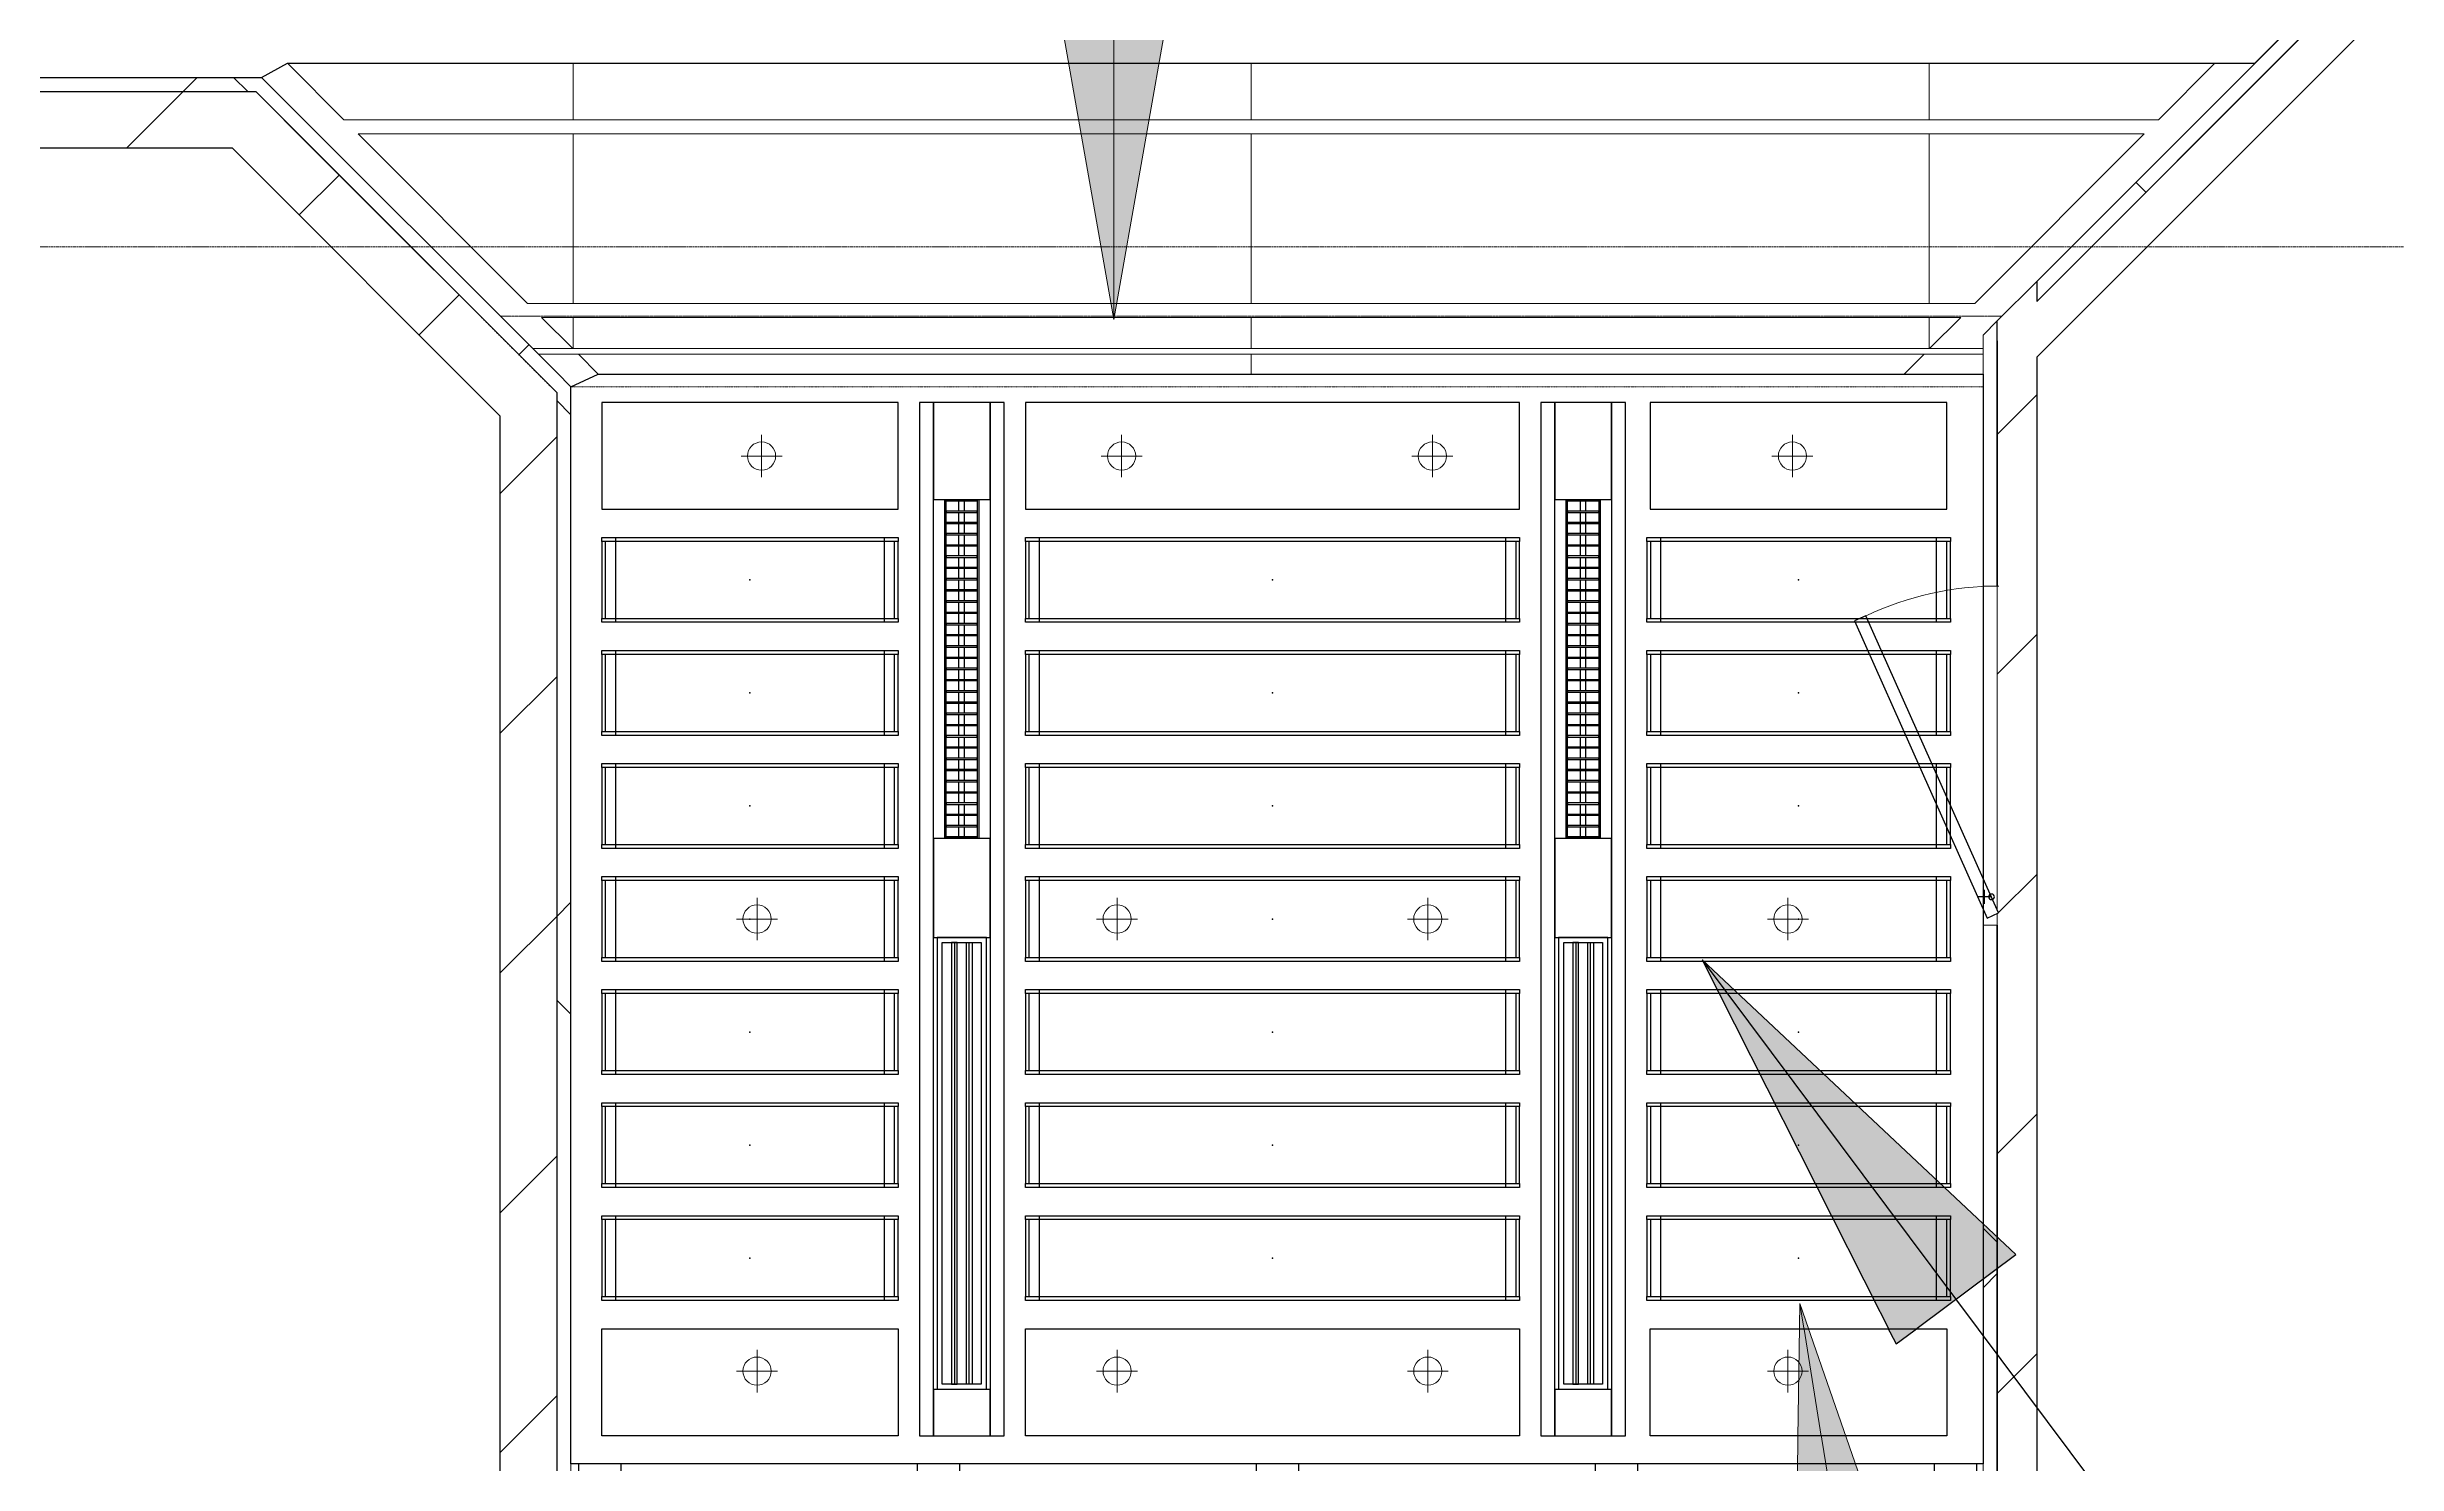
# Model space of a CAD drawing. Header units: millimetres. Extents: x -962357 to -591933, y -35273 to 59420.
# Drawn here: x -662445 to -654125, y -727 to 4287 of the extents above; entities that cross this region are included whole.
import ezdxf
from ezdxf.enums import TextEntityAlignment as Align

# ---------------------------------------------------------------- set-up
doc = ezdxf.new("R2010")
doc.units = ezdxf.units.MM
doc.linetypes.add('DPA_Boundary Line 500', pattern=[3.75, 0, -0.75, 1.5, -0.75, 0, -0.75])
doc.linetypes.add('DPA_Grid _ Level 100', pattern=[10, 5.5, -1.6, 1.3, -1.6])
for name, color, linetype in [('000 - WIPEOUT', 250, 'Continuous'), ('001 - ASCESSORIES', 251, 'Continuous'), ('A04_TUBE SERIES', 2, 'Continuous'), ('A11_ALU.SOLID SHEET', 2, 'Continuous')]:
    doc.layers.add(name, color=color, linetype=linetype)
for name, color, linetype, lineweight in [('008 - LIGHTING', 1, 'Continuous', 9), ('A-CLNG-PATT', 2, 'Continuous', 9), ('A-DETL-GENF', 2, 'Continuous', 9), ('A-DOOR', 3, 'Continuous', 25), ('A-DOOR-E', 2, 'Continuous', 25), ('A-DOOR-OPNG', 2, 'Continuous', 9), ('A-GLAZ-CURT', 2, 'Continuous', 9), ('A-ROOM-IDEN', 3, 'Continuous', 25), ('A-WALL', 5, 'Continuous', 9), ('A-WALL-FNSH', 2, 'Continuous', 9), ('A-WALL-PATT', 1, 'Continuous', 9), ('E-LITE-EQPM', 2, 'Continuous', 9), ('G-ANNO-TEXT', 3, 'Continuous', 9), ('I-WALL-E', 2, 'Continuous', 9), ('S-GRID', 251, 'Continuous', 9), ('WALL-E', 2, 'Continuous', 9)]:
    doc.layers.add(name, color=color, linetype=linetype, lineweight=lineweight)
pattern_1 = [(45, (2.4, 1), (-424.26407, 424.26407), [])]
pattern_2 = [(45, (2.4, 1), (-1060.6602, 1060.6602), []), (135, (2.4, 1), (-1060.6602, -1060.6602), [])]

# ---------------------------------------------------------------- blocks, each defined once
blk = doc.blocks.new('DPA_AC-SG-PI - A2_1200x2000 mm-17384456-4130-01 MULTI-PURPOSE LEVEL - REFLECTED CEILING PLAN')
at = {"layer": 'A-DOOR'}
for p, q in [((-525, 20), (-475, 20)), ((-500, -5), (-500, 45))]:
    blk.add_line(p, q, dxfattribs=at)
for start, end in [(0, 180), (180, 360)]:
    blk.add_arc((-500, -5), 10, start, end, dxfattribs=at)
at = {"layer": 'A-DOOR-E'}
for p, q in [((476.5, 480.9), (-575, 11.1)), ((-556.6, -30), (494.9, 439.9)), ((494.9, 439.9), (476.5, 480.9)), ((-575, 11.1), (-556.6, -30))]:
    blk.add_line(p, q, dxfattribs=at)
at = {"layer": 'A-DOOR-OPNG'}
blk.add_arc((-500, -30.2), 1100, 0, 25.25581, dxfattribs=at)
blk = doc.blocks.new('System Panel - DPA-AR_Metal Ceiling Rectangular Panel-16069301-4130-01 MULTI-PURPOSE LEVEL - REFLECTED CEILING PLAN')
at = {"layer": 'A-GLAZ-CURT'}
for p, q in [((-660583.9, 4229), (-661595.9, 4229)), ((-661595.9, 4229), (-661395.9, 4029)), ((-661395.9, 4029), (-661595.9, 4229)), ((-661595.9, 4229), (-660583.9, 4229)), ((-660583.9, 4029), (-660583.9, 4229)), ((-660583.9, 4229), (-660583.9, 4029)), ((-661395.9, 4029), (-660583.9, 4029)), ((-660583.9, 4029), (-661395.9, 4029))]:
    blk.add_line(p, q, dxfattribs=at)
blk = doc.blocks.new('System Panel - DPA-AR_Metal Ceiling Rectangular Panel-13139259-4130-01 MULTI-PURPOSE LEVEL - REFLECTED CEILING PLAN')
at = {"layer": 'A-GLAZ-CURT'}
for p, q in [((-852715.2, 3229), (-855115.2, 3229)), ((-855115.2, 3229), (-855115.2, 3029)), ((-855115.2, 3029), (-855115.2, 3229)), ((-855115.2, 3229), (-852715.2, 3229)), ((-852715.2, 3029), (-852715.2, 3229)), ((-852715.2, 3229), (-852715.2, 3029)), ((-855115.2, 3029), (-852715.2, 3029)), ((-852715.2, 3029), (-855115.2, 3029))]:
    blk.add_line(p, q, dxfattribs=at)
blk = doc.blocks.new('System Panel - DPA-AR_Metal Ceiling Rectangular Panel-16069302-4130-01 MULTI-PURPOSE LEVEL - REFLECTED CEILING PLAN')
at = {"layer": 'A-GLAZ-CURT'}
for p, q in [((-654771.8, 4229), (-655783.9, 4229)), ((-655783.9, 4229), (-655783.9, 4029)), ((-655783.9, 4029), (-655783.9, 4229)), ((-655783.9, 4229), (-654771.8, 4229)), ((-654971.8, 4029), (-654771.8, 4229)), ((-654771.8, 4229), (-654971.8, 4029)), ((-655783.9, 4029), (-654971.8, 4029)), ((-654971.8, 4029), (-655783.9, 4029))]:
    blk.add_line(p, q, dxfattribs=at)
blk = doc.blocks.new('System Panel - DPA-AR_Metal Ceiling Rectangular Panel-16069285-4130-01 MULTI-PURPOSE LEVEL - REFLECTED CEILING PLAN')
at = {"layer": 'A-GLAZ-CURT'}
for p, q in [((-660583.9, 3979), (-661345.9, 3979)), ((-661345.9, 3979), (-660745.9, 3379)), ((-660745.9, 3379), (-661345.9, 3979)), ((-661345.9, 3979), (-660583.9, 3979)), ((-660583.9, 3379), (-660583.9, 3979)), ((-660583.9, 3979), (-660583.9, 3379)), ((-660745.9, 3379), (-660583.9, 3379)), ((-660583.9, 3379), (-660745.9, 3379))]:
    blk.add_line(p, q, dxfattribs=at)
blk = doc.blocks.new('System Panel - DPA-AR_Metal Ceiling Rectangular Panel-13139299-4130-01 MULTI-PURPOSE LEVEL - REFLECTED CEILING PLAN')
at = {"layer": 'A-GLAZ-CURT'}
for p, q in [((-864382.4, 3879), (-866782.4, 3879)), ((-866782.4, 3879), (-866782.4, 3279)), ((-866782.4, 3279), (-866782.4, 3879)), ((-866782.4, 3879), (-864382.4, 3879)), ((-864382.4, 3279), (-864382.4, 3879)), ((-864382.4, 3879), (-864382.4, 3279)), ((-866782.4, 3279), (-864382.4, 3279)), ((-864382.4, 3279), (-866782.4, 3279))]:
    blk.add_line(p, q, dxfattribs=at)
blk = doc.blocks.new('System Panel - DPA-AR_Metal Ceiling Rectangular Panel-16069286-4130-01 MULTI-PURPOSE LEVEL - REFLECTED CEILING PLAN')
at = {"layer": 'A-GLAZ-CURT'}
for p, q in [((-655021.8, 3979), (-655783.9, 3979)), ((-655783.9, 3979), (-655783.9, 3379)), ((-655783.9, 3379), (-655783.9, 3979)), ((-655783.9, 3979), (-655021.8, 3979)), ((-655621.8, 3379), (-655021.8, 3979)), ((-655021.8, 3979), (-655621.8, 3379)), ((-655783.9, 3379), (-655621.8, 3379)), ((-655621.8, 3379), (-655783.9, 3379))]:
    blk.add_line(p, q, dxfattribs=at)
blk = doc.blocks.new('System Panel - DPA-AR_Metal Ceiling Rectangular Panel-16069273-4130-01 MULTI-PURPOSE LEVEL - REFLECTED CEILING PLAN')
at = {"layer": 'A-GLAZ-CURT'}
for p, q in [((-660695.9, 3329), (-660586, 3219.1)), ((-660583.9, 3329), (-660695.9, 3329)), ((-660695.9, 3329), (-660583.9, 3329)), ((-660586, 3219.1), (-660695.9, 3329)), ((-660583.9, 3219.1), (-660583.9, 3329)), ((-660583.9, 3329), (-660583.9, 3219.1))]:
    blk.add_line(p, q, dxfattribs=at)
blk = doc.blocks.new('System Panel - DPA-AR_Metal Ceiling Rectangular Panel-16069274-4130-01 MULTI-PURPOSE LEVEL - REFLECTED CEILING PLAN')
at = {"layer": 'A-GLAZ-CURT'}
for p, q in [((-658183.9, 3329), (-660583.9, 3329)), ((-660583.9, 3329), (-660583.9, 3219.1)), ((-660583.9, 3219.1), (-660583.9, 3329)), ((-660583.9, 3329), (-658183.9, 3329)), ((-658183.9, 3219.1), (-658183.9, 3329)), ((-658183.9, 3329), (-658183.9, 3219.1)), ((-660566, 3199.1), (-660495.9, 3129)), ((-660495.9, 3129), (-660566, 3199.1)), ((-658183.9, 3129), (-658183.9, 3199.1)), ((-658183.9, 3199.1), (-658183.9, 3129)), ((-660495.9, 3129), (-658183.9, 3129)), ((-658183.9, 3129), (-660495.9, 3129))]:
    blk.add_line(p, q, dxfattribs=at)
blk = doc.blocks.new('System Panel - DPA-AR_Metal Ceiling Rectangular Panel-16069275-4130-01 MULTI-PURPOSE LEVEL - REFLECTED CEILING PLAN')
at = {"layer": 'A-GLAZ-CURT'}
for p, q in [((-655783.9, 3329), (-658183.9, 3329)), ((-658183.9, 3329), (-658183.9, 3219.1)), ((-658183.9, 3219.1), (-658183.9, 3329)), ((-658183.9, 3329), (-655783.9, 3329)), ((-655783.9, 3219.1), (-655783.9, 3329)), ((-655783.9, 3329), (-655783.9, 3219.1)), ((-658183.9, 3199.1), (-658183.9, 3129)), ((-658183.9, 3129), (-658183.9, 3199.1)), ((-655871.8, 3129), (-655801.7, 3199.1)), ((-655801.7, 3199.1), (-655871.8, 3129)), ((-658183.9, 3129), (-655871.8, 3129)), ((-655871.8, 3129), (-658183.9, 3129))]:
    blk.add_line(p, q, dxfattribs=at)
blk = doc.blocks.new('System Panel - DPA-AR_Metal Ceiling Rectangular Panel-16069276-4130-01 MULTI-PURPOSE LEVEL - REFLECTED CEILING PLAN')
at = {"layer": 'A-GLAZ-CURT'}
for p, q in [((-655783.9, 3329), (-655783.9, 3219.1)), ((-655671.8, 3329), (-655783.9, 3329)), ((-655783.9, 3329), (-655671.8, 3329)), ((-655783.9, 3219.1), (-655783.9, 3329)), ((-655781.7, 3219.1), (-655671.8, 3329)), ((-655671.8, 3329), (-655781.7, 3219.1))]:
    blk.add_line(p, q, dxfattribs=at)
blk = doc.blocks.new('*U612')
at = {"layer": 'A-GLAZ-CURT'}
for name, p in [('System Panel - DPA-AR_Metal Ceiling Rectangular Panel-16069301-4130-01 MULTI-PURPOSE LEVEL - REFLECTED CEILING PLAN', (744682.4, -3579)), ('System Panel - DPA-AR_Metal Ceiling Rectangular Panel-13139259-4130-01 MULTI-PURPOSE LEVEL - REFLECTED CEILING PLAN', (939213.7, -2579)), ('System Panel - DPA-AR_Metal Ceiling Rectangular Panel-13139259-4130-01 MULTI-PURPOSE LEVEL - REFLECTED CEILING PLAN', (941613.7, -2579)), ('System Panel - DPA-AR_Metal Ceiling Rectangular Panel-16069302-4130-01 MULTI-PURPOSE LEVEL - REFLECTED CEILING PLAN', (744682.4, -3579)), ('System Panel - DPA-AR_Metal Ceiling Rectangular Panel-16069285-4130-01 MULTI-PURPOSE LEVEL - REFLECTED CEILING PLAN', (744682.4, -3579)), ('System Panel - DPA-AR_Metal Ceiling Rectangular Panel-13139299-4130-01 MULTI-PURPOSE LEVEL - REFLECTED CEILING PLAN', (950880.9, -3479)), ('System Panel - DPA-AR_Metal Ceiling Rectangular Panel-13139299-4130-01 MULTI-PURPOSE LEVEL - REFLECTED CEILING PLAN', (953280.9, -3479)), ('System Panel - DPA-AR_Metal Ceiling Rectangular Panel-16069286-4130-01 MULTI-PURPOSE LEVEL - REFLECTED CEILING PLAN', (744682.4, -3579)), ('System Panel - DPA-AR_Metal Ceiling Rectangular Panel-16069273-4130-01 MULTI-PURPOSE LEVEL - REFLECTED CEILING PLAN', (744682.4, -3579)), ('System Panel - DPA-AR_Metal Ceiling Rectangular Panel-16069274-4130-01 MULTI-PURPOSE LEVEL - REFLECTED CEILING PLAN', (744682.4, -3579)), ('System Panel - DPA-AR_Metal Ceiling Rectangular Panel-16069275-4130-01 MULTI-PURPOSE LEVEL - REFLECTED CEILING PLAN', (744682.4, -3579)), ('System Panel - DPA-AR_Metal Ceiling Rectangular Panel-16069276-4130-01 MULTI-PURPOSE LEVEL - REFLECTED CEILING PLAN', (744682.4, -3579))]:
    blk.add_blockref(name, p, dxfattribs=at)
blk = doc.blocks.new('LGF_DL_SAA_LowPower_DL1a - LGF_DL_SAA_LowPower_DL1a-8832329-4130-01 MULTI-PURPOSE LEVEL - REFLECTED CEILING PLAN')
at = {"layer": 'A-DETL-GENF'}
for p, q in [((72.5, 0), (-72.5, 0)), ((0, 75), (0, -75))]:
    blk.add_line(p, q, dxfattribs=at)
blk.add_circle((0, 0), 50, dxfattribs=at)
blk = doc.blocks.new('C-1-PP19-AR-4130-01-B_20250829-225100_EXLIGHT')
at = {"layer": 'E-LITE-EQPM', "extrusion": (0, 0, -1), "rotation": 180}
for p in [(-84765, -740), (-86040, -740), (-87140, -740), (-88415, -740), (-84749, -2378.5), (-86024, -2378.5), (-87124, -2378.5), (-88399, -2378.5), (-84749, -3978.6), (-86024, -3978.6), (-87124, -3978.6), (-88399, -3978.6)]:
    blk.add_blockref('LGF_DL_SAA_LowPower_DL1a - LGF_DL_SAA_LowPower_DL1a-8832329-4130-01 MULTI-PURPOSE LEVEL - REFLECTED CEILING PLAN', p, dxfattribs=at)
blk = doc.blocks.new('*U526')
at = {"layer": '001 - ASCESSORIES', "color": 0, "linetype": 'ByBlock'}
blk.add_lwpolyline([(800, 87.5), (-800, 87.5), (-800, -87.5), (800, -87.5)], close=True, dxfattribs=at)
at = {"layer": '001 - ASCESSORIES', "linetype": 'ByBlock'}
for points in [[(-781.5, 69), (781.5, 69), (781.5, -69), (-781.5, -69)], [(781.5, 36.3), (-781.5, 36.3), (-781.5, 16.3), (781.5, 16.3)], [(-781.5, -16.3), (781.5, -16.3), (781.5, -36.3), (-781.5, -36.3)]]:
    blk.add_lwpolyline(points, close=True, dxfattribs=at)
for points in [[(781.5, 26.3), (-781.5, 26.3)], [(-781.5, -26.3), (781.5, -26.3)]]:
    blk.add_lwpolyline(points, dxfattribs=at)
blk = doc.blocks.new('*U570')
at = {"color": 1}
blk.add_wipeout([(600, -60), (-600, -60), (-600, 60), (600, 60)], dxfattribs=at).dxf.layer = '000 - WIPEOUT'
at = {"layer": '001 - ASCESSORIES', "color": 0}
blk.add_lwpolyline([(600, -60), (-600, -60), (-600, 60), (600, 60)], close=True, dxfattribs=at)
at = {"layer": '001 - ASCESSORIES'}
for points in [[(-593.5, -55), (-598.5, -55), (-598.5, 55), (-593.5, 55)], [(595, -55), (-595, -55), (-595, 55), (595, 55)], [(-558.8, -55), (-553.8, -55), (-553.8, 55), (-558.8, 55)], [(-514, -55), (-519, -55), (-519, 55), (-514, 55)], [(-479.3, -55), (-474.3, -55), (-474.3, 55), (-479.3, 55)], [(-434.6, -55), (-439.6, -55), (-439.6, 55), (-434.6, 55)], [(-399.8, -55), (-394.8, -55), (-394.8, 55), (-399.8, 55)], [(-355.1, -55), (-360.1, -55), (-360.1, 55), (-355.1, 55)], [(-320.4, -55), (-315.4, -55), (-315.4, 55), (-320.4, 55)], [(-275.6, -55), (-280.6, -55), (-280.6, 55), (-275.6, 55)], [(-240.9, -55), (-235.9, -55), (-235.9, 55), (-240.9, 55)], [(-196.2, -55), (-201.2, -55), (-201.2, 55), (-196.2, 55)], [(-161.4, -55), (-156.4, -55), (-156.4, 55), (-161.4, 55)], [(-116.7, -55), (-121.7, -55), (-121.7, 55), (-116.7, 55)], [(-82, -55), (-77, -55), (-77, 55), (-82, 55)], [(-37.2, -55), (-42.2, -55), (-42.2, 55), (-37.2, 55)], [(-2.5, -55), (2.5, -55), (2.5, 55), (-2.5, 55)], [(42.2, -55), (37.2, -55), (37.2, 55), (42.2, 55)], [(77, -55), (82, -55), (82, 55), (77, 55)], [(121.7, -55), (116.7, -55), (116.7, 55), (121.7, 55)], [(156.4, -55), (161.4, -55), (161.4, 55), (156.4, 55)], [(201.2, -55), (196.2, -55), (196.2, 55), (201.2, 55)], [(235.9, -55), (240.9, -55), (240.9, 55), (235.9, 55)], [(280.6, -55), (275.6, -55), (275.6, 55), (280.6, 55)], [(315.4, -55), (320.4, -55), (320.4, 55), (315.4, 55)], [(360.1, -55), (355.1, -55), (355.1, 55), (360.1, 55)], [(394.8, -55), (399.8, -55), (399.8, 55), (394.8, 55)], [(439.6, -55), (434.6, -55), (434.6, 55), (439.6, 55)], [(474.3, -55), (479.3, -55), (479.3, 55), (474.3, 55)], [(519, -55), (514, -55), (514, 55), (519, 55)], [(553.8, -55), (558.8, -55), (558.8, 55), (553.8, 55)], [(598.5, -55), (593.5, -55), (593.5, 55), (598.5, 55)]]:
    blk.add_lwpolyline(points, close=True, dxfattribs=at)
for points in [[(-593.5, 10), (-558.8, 10)], [(-553.8, 10), (-519, 10)], [(-514, 10), (-479.3, 10)], [(-474.3, 10), (-439.6, 10)], [(-434.6, 10), (-399.8, 10)], [(-394.8, 10), (-360.1, 10)], [(-355.1, 10), (-320.4, 10)], [(-315.4, 10), (-280.6, 10)], [(-275.6, 10), (-240.9, 10)], [(-235.9, 10), (-201.2, 10)], [(-196.2, 10), (-161.4, 10)], [(-156.4, 10), (-121.7, 10)], [(-116.7, 10), (-82, 10)], [(-77, 10), (-42.2, 10)], [(-37.2, 10), (-2.5, 10)], [(2.5, 10), (37.2, 10)], [(42.2, 10), (77, 10)], [(82, 10), (116.7, 10)], [(121.7, 10), (156.4, 10)], [(161.4, 10), (196.2, 10)], [(201.2, 10), (235.9, 10)], [(240.9, 10), (275.6, 10)], [(280.6, 10), (315.4, 10)], [(320.4, 10), (355.1, 10)], [(360.1, 10), (394.8, 10)], [(399.8, 10), (434.6, 10)], [(439.6, 10), (474.3, 10)], [(479.3, 10), (514, 10)], [(519, 10), (553.8, 10)], [(558.8, 10), (593.5, 10)], [(-593.5, -10), (-558.8, -10)], [(-553.8, -10), (-519, -10)], [(-514, -10), (-479.3, -10)], [(-474.3, -10), (-439.6, -10)], [(-434.6, -10), (-399.8, -10)], [(-394.8, -10), (-360.1, -10)], [(-355.1, -10), (-320.4, -10)], [(-315.4, -10), (-280.6, -10)], [(-275.6, -10), (-240.9, -10)], [(-235.9, -10), (-201.2, -10)], [(-196.2, -10), (-161.4, -10)], [(-156.4, -10), (-121.7, -10)], [(-116.7, -10), (-82, -10)], [(-77, -10), (-42.2, -10)], [(-37.2, -10), (-2.5, -10)], [(2.5, -10), (37.2, -10)], [(42.2, -10), (77, -10)], [(82, -10), (116.7, -10)], [(121.7, -10), (156.4, -10)], [(161.4, -10), (196.2, -10)], [(201.2, -10), (235.9, -10)], [(240.9, -10), (275.6, -10)], [(280.6, -10), (315.4, -10)], [(320.4, -10), (355.1, -10)], [(360.1, -10), (394.8, -10)], [(399.8, -10), (434.6, -10)], [(439.6, -10), (474.3, -10)], [(479.3, -10), (514, -10)], [(519, -10), (553.8, -10)], [(558.8, -10), (593.5, -10)]]:
    blk.add_lwpolyline(points, dxfattribs=at)
blk = doc.blocks.new('*U732')
blk.add_wipeout([(-25, 0), (25, 0), (25, 3657), (-25, 3657)]).dxf.layer = '000 - WIPEOUT'
at = {"layer": 'A04_TUBE SERIES', "color": 0}
blk.add_lwpolyline([(-25, 0), (25, 0), (25, 3657), (-25, 3657)], close=True, dxfattribs=at)
at = {"layer": 'Defpoints', "color": 250, "flags": 1}
blk.add_attdef('EXTR.OVL-LENGTH_', (-33.1, -9), '', height=5, dxfattribs=at)
blk = doc.blocks.new('*U746')
blk.add_point((0, 0))
at = {"layer": 'Defpoints', "color": 250}
blk.add_text('AL.SHEET-HAT-TYPE-C', height=7, rotation=270, dxfattribs=at).set_placement((15, 0), align=Align.BOTTOM_CENTER)
blk.add_wipeout([(0, -100), (350, -100), (350, 100), (0, 100)]).dxf.layer = '000 - WIPEOUT'
at = {"layer": 'A11_ALU.SOLID SHEET', "color": 0}
blk.add_lwpolyline([(0, -100), (350, -100), (350, 100), (0, 100)], close=True, dxfattribs=at)
blk = doc.blocks.new('*U733')
blk.add_wipeout([(-25, 0), (25, 0), (25, 3657), (-25, 3657)]).dxf.layer = '000 - WIPEOUT'
at = {"layer": 'A04_TUBE SERIES', "color": 0}
blk.add_lwpolyline([(-25, 0), (25, 0), (25, 3657), (-25, 3657)], close=True, dxfattribs=at)
at = {"layer": 'Defpoints', "color": 250, "flags": 1}
blk.add_attdef('EXTR.OVL-LENGTH_', (-33.1, -9), '', height=5, dxfattribs=at)
blk = doc.blocks.new('*U640')
blk.add_point((0, 0))
at = {"layer": 'Defpoints', "color": 250}
blk.add_text('AL.SHEET-HAT-TYPE-C', height=7, rotation=270, dxfattribs=at).set_placement((15, 0), align=Align.BOTTOM_CENTER)
blk.add_wipeout([(0, -100), (163.5, -100), (163.5, 100), (0, 100)]).dxf.layer = '000 - WIPEOUT'
at = {"layer": 'A11_ALU.SOLID SHEET', "color": 0}
blk.add_lwpolyline([(0, -100), (163.5, -100), (163.5, 100), (0, 100)], close=True, dxfattribs=at)
blk = doc.blocks.new('*U641')
blk.add_point((0, 0))
at = {"layer": 'Defpoints', "color": 250}
blk.add_text('AL.SHEET-HAT-TYPE-C', height=7, rotation=270, dxfattribs=at).set_placement((15, 0), align=Align.BOTTOM_CENTER)
blk.add_wipeout([(0, -100), (343.5, -100), (343.5, 100), (0, 100)]).dxf.layer = '000 - WIPEOUT'
at = {"layer": 'A11_ALU.SOLID SHEET', "color": 0}
blk.add_lwpolyline([(0, -100), (343.5, -100), (343.5, 100), (0, 100)], close=True, dxfattribs=at)
blk = doc.blocks.new('*U642')
for p, q in [((-825.3, 1050), (-825.3, 1350)), ((825, 1350), (825, 1050)), ((-825.3, 650), (-825.3, 950)), ((825, 950), (825, 650)), ((-825.3, 250), (-825.3, 550)), ((825, 550), (825, 250)), ((-825.3, -150), (-825.3, 150)), ((825, 150), (825, -150)), ((-825.3, -550), (-825.3, -250)), ((825, -250), (825, -550)), ((-825.3, -950), (-825.3, -650)), ((825, -650), (825, -950)), ((-825.3, -1350), (-825.3, -1050)), ((825, -1050), (825, -1350))]:
    blk.add_line(p, q)
for p in [(0, 1200), (0, 800), (0, 400), (0, 0), (0, -400), (0, -800), (0, -1200)]:
    blk.add_point(p)
at = {"layer": 'A11_ALU.SOLID SHEET', "color": 0}
for points in [[(-875, 1350), (875, 1350), (875, 1336), (-875, 1336)], [(-875, 1064), (-861, 1064), (-861, 1336), (-875, 1336)], [(875, 1336), (861, 1336), (861, 1064), (875, 1064)], [(-875, 1064), (875, 1064), (875, 1050), (-875, 1050)], [(-875, 950), (875, 950), (875, 936), (-875, 936)], [(-875, 664), (-861, 664), (-861, 936), (-875, 936)], [(875, 936), (861, 936), (861, 664), (875, 664)], [(-875, 664), (875, 664), (875, 650), (-875, 650)], [(-875, 550), (875, 550), (875, 536), (-875, 536)], [(-875, 264), (-861, 264), (-861, 536), (-875, 536)], [(875, 536), (861, 536), (861, 264), (875, 264)], [(-875, 264), (875, 264), (875, 250), (-875, 250)], [(-875, 150), (875, 150), (875, 136), (-875, 136)], [(-875, -136), (-861, -136), (-861, 136), (-875, 136)], [(875, 136), (861, 136), (861, -136), (875, -136)], [(-875, -136), (875, -136), (875, -150), (-875, -150)], [(-875, -250), (875, -250), (875, -264), (-875, -264)], [(-875, -536), (-861, -536), (-861, -264), (-875, -264)], [(875, -264), (861, -264), (861, -536), (875, -536)], [(-875, -536), (875, -536), (875, -550), (-875, -550)], [(-875, -650), (875, -650), (875, -664), (-875, -664)], [(-875, -936), (-861, -936), (-861, -664), (-875, -664)], [(875, -664), (861, -664), (861, -936), (875, -936)], [(-875, -936), (875, -936), (875, -950), (-875, -950)], [(-875, -1050), (875, -1050), (875, -1064), (-875, -1064)], [(-875, -1336), (-861, -1336), (-861, -1064), (-875, -1064)], [(875, -1064), (861, -1064), (861, -1336), (875, -1336)], [(-875, -1336), (875, -1336), (875, -1350), (-875, -1350)]]:
    blk.add_lwpolyline(points, close=True, dxfattribs=at)
blk = doc.blocks.new('*U643')
for p, q in [((-487.8, 1050), (-487.8, 1350)), ((487.5, 1350), (487.5, 1050)), ((-487.8, 650), (-487.8, 950)), ((487.5, 950), (487.5, 650)), ((-487.8, 250), (-487.8, 550)), ((487.5, 550), (487.5, 250)), ((-487.8, -150), (-487.8, 150)), ((487.5, 150), (487.5, -150)), ((-487.8, -550), (-487.8, -250)), ((487.5, -250), (487.5, -550)), ((-487.8, -950), (-487.8, -650)), ((487.5, -650), (487.5, -950)), ((-487.8, -1350), (-487.8, -1050)), ((487.5, -1050), (487.5, -1350))]:
    blk.add_line(p, q)
for p in [(0, 1200), (0, 800), (0, 400), (0, 0), (0, -400), (0, -800), (0, -1200)]:
    blk.add_point(p)
at = {"layer": 'A11_ALU.SOLID SHEET', "color": 0}
for points in [[(-537.5, 1350), (537.5, 1350), (537.5, 1336), (-537.5, 1336)], [(-537.5, 1064), (-523.5, 1064), (-523.5, 1336), (-537.5, 1336)], [(537.5, 1336), (523.5, 1336), (523.5, 1064), (537.5, 1064)], [(-537.5, 1064), (537.5, 1064), (537.5, 1050), (-537.5, 1050)], [(-537.5, 950), (537.5, 950), (537.5, 936), (-537.5, 936)], [(-537.5, 664), (-523.5, 664), (-523.5, 936), (-537.5, 936)], [(537.5, 936), (523.5, 936), (523.5, 664), (537.5, 664)], [(-537.5, 664), (537.5, 664), (537.5, 650), (-537.5, 650)], [(-537.5, 550), (537.5, 550), (537.5, 536), (-537.5, 536)], [(-537.5, 264), (-523.5, 264), (-523.5, 536), (-537.5, 536)], [(537.5, 536), (523.5, 536), (523.5, 264), (537.5, 264)], [(-537.5, 264), (537.5, 264), (537.5, 250), (-537.5, 250)], [(-537.5, 150), (537.5, 150), (537.5, 136), (-537.5, 136)], [(-537.5, -136), (-523.5, -136), (-523.5, 136), (-537.5, 136)], [(537.5, 136), (523.5, 136), (523.5, -136), (537.5, -136)], [(-537.5, -136), (537.5, -136), (537.5, -150), (-537.5, -150)], [(-537.5, -250), (537.5, -250), (537.5, -264), (-537.5, -264)], [(-537.5, -536), (-523.5, -536), (-523.5, -264), (-537.5, -264)], [(537.5, -264), (523.5, -264), (523.5, -536), (537.5, -536)], [(-537.5, -536), (537.5, -536), (537.5, -550), (-537.5, -550)], [(-537.5, -650), (537.5, -650), (537.5, -664), (-537.5, -664)], [(-537.5, -936), (-523.5, -936), (-523.5, -664), (-537.5, -664)], [(537.5, -664), (523.5, -664), (523.5, -936), (537.5, -936)], [(-537.5, -936), (537.5, -936), (537.5, -950), (-537.5, -950)], [(-537.5, -1050), (537.5, -1050), (537.5, -1064), (-537.5, -1064)], [(-537.5, -1336), (-523.5, -1336), (-523.5, -1064), (-537.5, -1064)], [(537.5, -1064), (523.5, -1064), (523.5, -1336), (537.5, -1336)], [(-537.5, -1336), (537.5, -1336), (537.5, -1350), (-537.5, -1350)]]:
    blk.add_lwpolyline(points, close=True, dxfattribs=at)
blk = doc.blocks.new('*U644')
for p, q in [((-475.3, 1050), (-475.3, 1350)), ((475, 1350), (475, 1050)), ((-475.3, 650), (-475.3, 950)), ((475, 950), (475, 650)), ((-475.3, 250), (-475.3, 550)), ((475, 550), (475, 250)), ((-475.3, -150), (-475.3, 150)), ((475, 150), (475, -150)), ((-475.3, -550), (-475.3, -250)), ((475, -250), (475, -550)), ((-475.3, -950), (-475.3, -650)), ((475, -650), (475, -950)), ((-475.3, -1350), (-475.3, -1050)), ((475, -1050), (475, -1350))]:
    blk.add_line(p, q)
for p in [(0, 1200), (0, 800), (0, 400), (0, 0), (0, -400), (0, -800), (0, -1200)]:
    blk.add_point(p)
at = {"layer": 'A11_ALU.SOLID SHEET', "color": 0}
for points in [[(-525, 1350), (525, 1350), (525, 1336), (-525, 1336)], [(-525, 1064), (-511, 1064), (-511, 1336), (-525, 1336)], [(525, 1336), (511, 1336), (511, 1064), (525, 1064)], [(-525, 1064), (525, 1064), (525, 1050), (-525, 1050)], [(-525, 950), (525, 950), (525, 936), (-525, 936)], [(-525, 664), (-511, 664), (-511, 936), (-525, 936)], [(525, 936), (511, 936), (511, 664), (525, 664)], [(-525, 664), (525, 664), (525, 650), (-525, 650)], [(-525, 550), (525, 550), (525, 536), (-525, 536)], [(-525, 264), (-511, 264), (-511, 536), (-525, 536)], [(525, 536), (511, 536), (511, 264), (525, 264)], [(-525, 264), (525, 264), (525, 250), (-525, 250)], [(-525, 150), (525, 150), (525, 136), (-525, 136)], [(-525, -136), (-511, -136), (-511, 136), (-525, 136)], [(525, 136), (511, 136), (511, -136), (525, -136)], [(-525, -136), (525, -136), (525, -150), (-525, -150)], [(-525, -250), (525, -250), (525, -264), (-525, -264)], [(-525, -536), (-511, -536), (-511, -264), (-525, -264)], [(525, -264), (511, -264), (511, -536), (525, -536)], [(-525, -536), (525, -536), (525, -550), (-525, -550)], [(-525, -650), (525, -650), (525, -664), (-525, -664)], [(-525, -936), (-511, -936), (-511, -664), (-525, -664)], [(525, -664), (511, -664), (511, -936), (525, -936)], [(-525, -936), (525, -936), (525, -950), (-525, -950)], [(-525, -1050), (525, -1050), (525, -1064), (-525, -1064)], [(-525, -1336), (-511, -1336), (-511, -1064), (-525, -1064)], [(525, -1064), (511, -1064), (511, -1336), (525, -1336)], [(-525, -1336), (525, -1336), (525, -1350), (-525, -1350)]]:
    blk.add_lwpolyline(points, close=True, dxfattribs=at)
blk = doc.blocks.new('*U647')
at = {"layer": 'Defpoints'}
blk.add_point((0, 0), dxfattribs=at)
blk.add_wipeout([(525, 250), (525, 628.5), (-525, 628.5), (-525, 250)]).dxf.layer = '000 - WIPEOUT'
at = {"layer": 'A11_ALU.SOLID SHEET', "color": 0}
blk.add_lwpolyline([(525, 250), (525, 628.5), (-525, 628.5), (-525, 250)], close=True, dxfattribs=at)
at = {"layer": 'Defpoints'}
blk.add_point((0, 400), dxfattribs=at)
blk = doc.blocks.new('*U646')
at = {"layer": 'Defpoints'}
blk.add_point((0, 0), dxfattribs=at)
blk.add_wipeout([(875, 250), (875, 628.5), (-875, 628.5), (-875, 250)]).dxf.layer = '000 - WIPEOUT'
at = {"layer": 'A11_ALU.SOLID SHEET', "color": 0}
blk.add_lwpolyline([(875, 250), (875, 628.5), (-875, 628.5), (-875, 250)], close=True, dxfattribs=at)
at = {"layer": 'Defpoints'}
blk.add_point((0, 400), dxfattribs=at)
blk = doc.blocks.new('*U645')
at = {"layer": 'Defpoints'}
blk.add_point((0, 0), dxfattribs=at)
blk.add_wipeout([(525, 250), (525, 628.5), (-525, 628.5), (-525, 250)]).dxf.layer = '000 - WIPEOUT'
at = {"layer": 'A11_ALU.SOLID SHEET', "color": 0}
blk.add_lwpolyline([(525, 250), (525, 628.5), (-525, 628.5), (-525, 250)], close=True, dxfattribs=at)
at = {"layer": 'Defpoints'}
blk.add_point((0, 400), dxfattribs=at)
blk = doc.blocks.new('*U856')
for points in [[(21173.4, -580), (28210, -580), (28210, -6850), (45954.2, -6850), (45954.2, 600), (82995.1, 600), (83086.5, 650), (90052, 650), (90392, 990), (103159.2, 990), (103159.2, 4990), (21173.4, 4990), (21173.4, 3485.5), (21203.4, 3485.5), (21203.4, 925.5), (21173.4, 925.5), (21173.4, -580)], [(84090, -494.9), (84186.5, -450), (89090, -450), (89090, -4307.1), (84090, -4307.1), (84090, -494.9)]]:
    blk.add_lwpolyline(points)
at = {"layer": 'A11_ALU.SOLID SHEET', "color": 0, "linetype": 'ByBlock'}
for name, p in [('*U644', (84724, -2378.5)), ('*U642', (86574, -2378.5)), ('*U643', (88436.5, -2378.5))]:
    blk.add_blockref(name, p, dxfattribs=at)
at = {"layer": 'A11_ALU.SOLID SHEET', "color": 0, "linetype": 'ByBlock', "rotation": 1.179500941361767e-12}
blk.add_blockref('*U647', (84724, -1178.5), dxfattribs=at)
at = {"layer": 'A11_ALU.SOLID SHEET', "color": 0, "linetype": 'ByBlock'}
for name, p in [('*U646', (86574, -1178.5)), ('*U645', (88436.5, -1178.5))]:
    blk.add_blockref(name, p, dxfattribs=at)
at = {"layer": 'A11_ALU.SOLID SHEET', "color": 1, "rotation": 270}
for p in [(85474, -2093.5), (87674, -2093.5)]:
    blk.add_blockref('*U746', p, dxfattribs=at)
at = {"layer": 'A11_ALU.SOLID SHEET', "color": 0, "linetype": 'ByBlock', "xscale": -1, "rotation": 180}
for name, p in [('*U647', (84724, -3578.6)), ('*U646', (86574, -3578.6)), ('*U645', (88436.5, -3578.6))]:
    blk.add_blockref(name, p, dxfattribs=at)
at = {"layer": '008 - LIGHTING', "rotation": 90}
for name, p in [('*U570', (85474, -1493.5)), ('*U570', (87674, -1493.5)), ('*U526', (85474, -3243.5)), ('*U526', (87674, -3243.5))]:
    blk.add_blockref(name, p, dxfattribs=at)
at = {"layer": 'A11_ALU.SOLID SHEET', "color": 1}
for name, p, rotation in [('*U641', (85474, -893.5), 89.99999999999758), ('*U641', (87674, -893.5), 89.99999999999758), ('*U640', (85474, -4043.5), 270), ('*U640', (87674, -4043.5), 270)]:
    blk.add_blockref(name, p, dxfattribs=dict(at, rotation=rotation))
at = {"layer": 'A04_TUBE SERIES', "color": 0, "linetype": 'ByBlock'}
for name, p in [('*U732', (85349, -4207)), ('*U733', (85599, -4207)), ('*U733', (87549, -4207)), ('*U733', (87799, -4207))]:
    blk.add_blockref(name, p, dxfattribs=at)

msp = doc.modelspace()

# ---------------------------------------------------------------- block references
at = {"layer": 'A11_ALU.SOLID SHEET', "color": 2}
msp.add_blockref('*U856', (-744680, 3580), dxfattribs=at)

# ---------------------------------------------------------------- next in the draw order: hatches: boundary and pattern name
at = {"layer": 'A-CLNG-PATT', "lineweight": 25}
h = msp.add_hatch(dxfattribs=at)
h.set_pattern_fill('FP_8', color=256, style=0, pattern_type=2)
h.set_pattern_definition([(0, (-658090, 24222), (0, -3117.7), [1200, 0]), (0, (-658090, 27339.5), (0, -3117.7), [1200, 0]), (270, (-656965, 27339.5), (-1200, -7e-14), [3117.69, 0]), (270, (-658015, 27339.5), (-1200, -7e-14), [3117.69, 0])])
h.paths.add_polyline_path([(-659393.1, -3056.2), (-659090, -3056.2), (-659090, -2332.2), (-658890, -2332.2), (-658890, -3056.2), (-655590, -3056.2), (-655590, -727.1), (-660590, -727.1), (-660590, -3056.2)])
at = {"layer": 'A-ROOM-IDEN'}
msp.add_hatch(color=256, dxfattribs=at).paths.add_polyline_path([(-656584.9, 1057.2), (-655898.2, -302.4), (-655474.6, 14.5)])
at = {"layer": 'A-WALL-PATT'}
h = msp.add_hatch(dxfattribs=at)
h.set_pattern_fill('FP_3', color=256, style=0, pattern_type=2)
h.set_pattern_definition(pattern_2)
h.paths.add_polyline_path([(-655400, 3387.3), (-654217.3, 4570), (-654288, 4570), (-655400, 3458)])
h = msp.add_hatch(dxfattribs=at)
h.set_pattern_fill('FP_3', color=256, style=0, pattern_type=2)
h.set_pattern_definition(pattern_2)
h.paths.add_polyline_path([(-662295.1, 4130), (-661705.7, 4130), (-661755.7, 4180), (-698675.8, 4180), (-698675.8, 4130), (-668099, 4130)])
h = msp.add_hatch(dxfattribs=at)
h.set_pattern_fill('FP_3', color=256, style=0, pattern_type=2)
h.set_pattern_definition(pattern_2)
h.paths.add_polyline_path([(-660640, 3064.3), (-660640, 3135.1), (-661684.9, 4180), (-661755.7, 4180), (-661705.7, 4130)])
h = msp.add_hatch(dxfattribs=at)
h.set_pattern_fill('FP_2', color=256, style=0, pattern_type=2)
h.set_pattern_definition(pattern_1)
h.paths.add_polyline_path([(-662295.1, 3930), (-661505.7, 3930), (-661705.7, 4130), (-698475.8, 4130), (-698475.8, 3930), (-668099, 3930)])
h = msp.add_hatch(dxfattribs=at)
h.set_pattern_fill('FP_2', color=256, style=0, pattern_type=2)
h.set_pattern_definition(pattern_1)
h.paths.add_polyline_path([(-660640, 2781.5), (-660640, 3064.3), (-661505.7, 3930), (-661788.5, 3930), (-660840, 2981.5)])
h = msp.add_hatch(dxfattribs=at)
h.set_pattern_fill('FP_2', color=256, style=0, pattern_type=2)
h.set_pattern_definition(pattern_1)
h.paths.add_polyline_path([(-655540, -17232), (-655400, -17232), (-655400, 3458), (-655540, 3318), (-655540, -12743.4)])
h = msp.add_hatch(dxfattribs=at)
h.set_pattern_fill('FP_3', color=256, style=0, pattern_type=2)
h.set_pattern_definition(pattern_2)
h.paths.add_polyline_path([(-655540, -4679.5), (-655540, 1180), (-655590, 1180), (-655590, -4679.5)])
h.paths.add_polyline_path([(-655590, 2380), (-655540, 2380), (-655540, 3318), (-655590, 3268), (-655590, 2982.6)])
h = msp.add_hatch(dxfattribs=at)
h.set_pattern_fill('FP_3', color=256, style=0, pattern_type=2)
h.set_pattern_definition(pattern_2)
h.paths.add_polyline_path([(-660590, -5555.2), (-660590, 3085.1), (-660640, 3135.1), (-660640, -5555.2)])
h = msp.add_hatch(dxfattribs=at)
h.set_pattern_fill('FP_2', color=256, style=0, pattern_type=2)
h.set_pattern_definition(pattern_1)
h.paths.add_polyline_path([(-660840, -11932), (-660640, -11932), (-660640, 2781.5), (-660840, 2981.5), (-660840, -11052)])
at = {"layer": 'G-ANNO-TEXT'}
for points in [[(-658667.7, 3323.5), (-658403.2, 4823.5), (-658932.2, 4823.5)], [(-656238.4, -159.7), (-656260.9, -1682.7), (-655738.7, -1598.6)]]:
    msp.add_hatch(color=7, dxfattribs=at).paths.add_polyline_path(points)

# ---------------------------------------------------------------- next in the draw order: linework, layer by layer
at = {"layer": 'A-ROOM-IDEN'}
for p, q in [((-656584.9, 1057.2), (-655898.2, -302.4)), ((-655474.6, 14.5), (-656584.9, 1057.2)), ((-656584.9, 1057.2), (-650712.6, -6793.2)), ((-655898.2, -302.4), (-655474.6, 14.5))]:
    msp.add_line(p, q, dxfattribs=at)
at = {"layer": 'A-WALL', "color": 7, "lineweight": 25}
for p, q in [((-654209.3, 4380), (-655400, 3189.3)), ((-655400, 3387.3), (-654407.3, 4380)), ((-698475.8, 4130), (-661705.7, 4130)), ((-661705.7, 4130), (-661505.7, 3930)), ((-661788.5, 3930), (-672725, 3930)), ((-660840, 2981.5), (-661788.5, 3930)), ((-661505.7, 3930), (-660640, 3064.3)), ((-655540, 3318), (-655400, 3458)), ((-655540, 3318), (-655400, 3458)), ((-655400, 3458), (-655400, 3387.3)), ((-655540, 3247.3), (-655540, 3318)), ((-655540, 3032.6), (-655540, 3247.3)), ((-655540, 3247.3), (-655540, 3032.6)), ((-655400, 3189.3), (-655400, 2380)), ((-660640, 3064.3), (-660640, 2781.5)), ((-655540, 2380), (-655540, 3032.6)), ((-655540, 3032.6), (-655540, 2380)), ((-660840, -11932), (-660840, 2981.5)), ((-660640, 2781.5), (-660640, -11932)), ((-655400, 2380), (-655400, 1180)), ((-655540, -4679.5), (-655540, 1180)), ((-655540, 1180), (-655540, -4679.5)), ((-655400, 1180), (-655400, -17232))]:
    msp.add_line(p, q, dxfattribs=at)
at = {"layer": 'A-WALL'}
for p, q in [((-655540, 1234.4), (-655540, 2380)), ((-655540, 1234.4), (-655540, 2380)), ((-655540, 1180), (-655540, 1221.1)), ((-655540, 1180), (-655540, 1221.1))]:
    msp.add_line(p, q, dxfattribs=at)
at = {"layer": 'A-WALL-FNSH', "color": 250}
for p, q in [((-655400, 3458), (-654288, 4570)), ((-654267.3, 4520), (-655400, 3387.3)), ((-698675.8, 4180), (-661755.7, 4180)), ((-661755.7, 4180), (-661684.9, 4180)), ((-661684.9, 4180), (-660640, 3135.1)), ((-661705.7, 4130), (-698675.8, 4130)), ((-660640, 3064.3), (-661705.7, 4130)), ((-655540, 3318), (-655590, 3268)), ((-655590, 3268), (-655590, 2380)), ((-660640, 3135.1), (-660590, 3085.1)), ((-660590, 3085.1), (-660590, -5555.2)), ((-660640, -5555.2), (-660640, 3064.3)), ((-655540, 2380), (-655590, 2380)), ((-655590, 1180), (-655590, -4679.5)), ((-655540, 1180), (-655590, 1180))]:
    msp.add_line(p, q, dxfattribs=at)
at = {"layer": 'G-ANNO-TEXT', "color": 250}
for p, q in [((-658667.7, 3323.5), (-658667.7, 27759.9)), ((-658932.2, 4823.5), (-658667.7, 3323.5)), ((-658667.7, 3323.5), (-658403.2, 4823.5)), ((-656238.4, -159.7), (-656260.9, -1682.7)), ((-655738.7, -1598.6), (-656238.4, -159.7)), ((-656238.4, -159.7), (-654568.8, -10523.8))]:
    msp.add_line(p, q, dxfattribs=at)
at = {"layer": 'I-WALL-E', "linetype": 'DPA_Boundary Line 500'}
for p, q in [((-660795.7, 3220.1), (-660910.7, 3335.1)), ((-660840, 3335.1), (-655522.9, 3335.1)), ((-655522.9, 3335.1), (-660840, 3335.1)), ((-660660.7, 3085.1), (-660775.7, 3200.1)), ((-660590, 3085.1), (-655590, 3085.1)), ((-655590, 3085.1), (-660590, 3085.1))]:
    msp.add_line(p, q, dxfattribs=at)
at = {"layer": 'I-WALL-E'}
for p, q in [((-660775.7, 3200.1), (-660795.7, 3220.1)), ((-660795.7, 3220.1), (-660775.7, 3200.1)), ((-660725, 3220.1), (-660583.6, 3220.1)), ((-655590, 3220.1), (-660725, 3220.1)), ((-660705, 3200.1), (-655590, 3200.1)), ((-660563.6, 3200.1), (-660705, 3200.1)), ((-655590, 3200.1), (-655799.4, 3200.1)), ((-655779.4, 3220.1), (-655590, 3220.1))]:
    msp.add_line(p, q, dxfattribs=at)
at = {"layer": 'S-GRID', "linetype": 'DPA_Grid _ Level 100'}
msp.add_line((-602984.2, 3580), (-957857, 3580), dxfattribs=at)
at = {"layer": 'WALL-E'}
for p, q in [((-655590, 2380), (-655590, 1346.3)), ((-655590, 1236), (-655590, 1180))]:
    msp.add_line(p, q, dxfattribs=at)

# ---------------------------------------------------------------- next in the draw order: block references
for name in ['*U612', 'C-1-PP19-AR-4130-01-B_20250829-225100_EXLIGHT']:
    msp.add_blockref(name, (-744680, 3580))
at = {"layer": 'A-DOOR-E', "rotation": 90}
msp.add_blockref('DPA_AC-SG-PI - A2_1200x2000 mm-17384456-4130-01 MULTI-PURPOSE LEVEL - REFLECTED CEILING PLAN', (-655565, 1780), dxfattribs=at)

doc.saveas('drawing.dxf')
